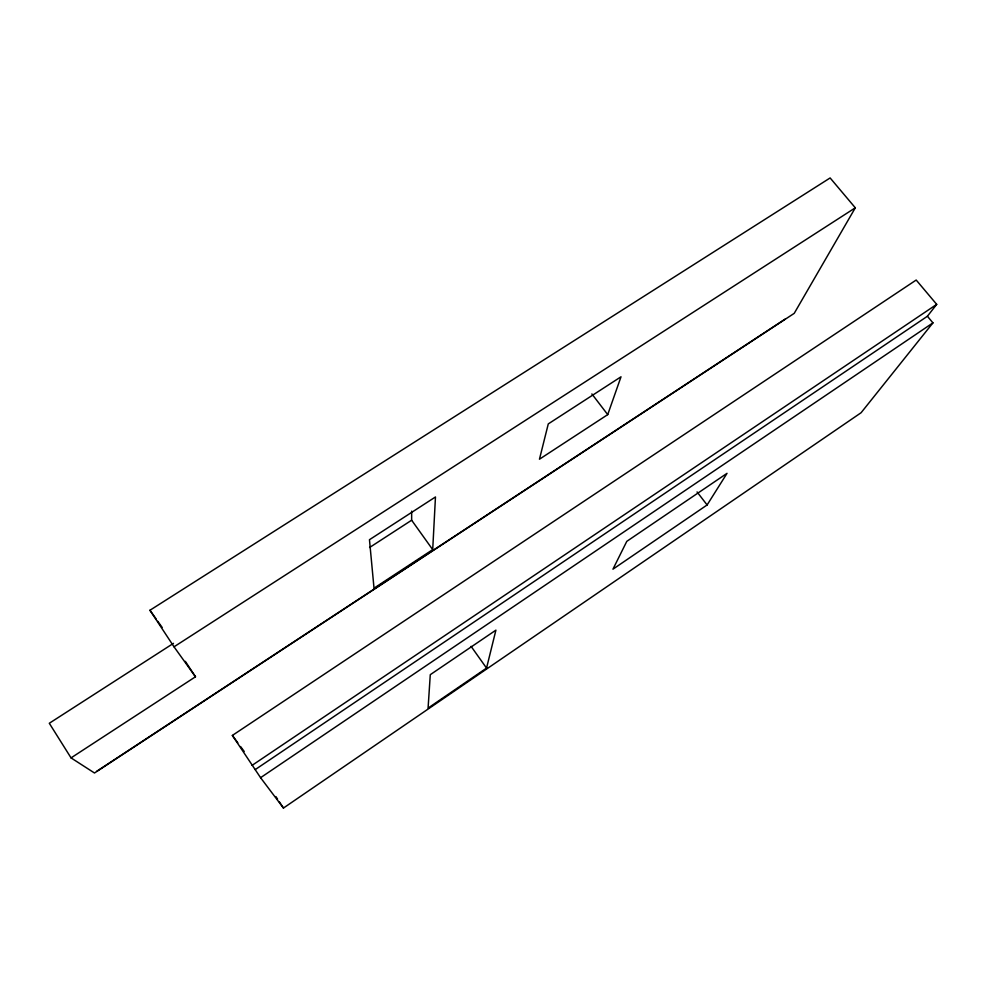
<?xml version="1.0" encoding="UTF-8"?>
<svg xmlns="http://www.w3.org/2000/svg" width="986" height="986" viewBox="0 0 986 986"><rect width="100%" height="100%" fill="white"/><g stroke="black" fill="none" stroke-linecap="round" stroke-linejoin="round"><path stroke-width="1.48" d="M432.706 549.633L435.467 496.969L369.467 539.712L374.014 588.186L432.706 549.633L411.643 520.214L411.667 511.142M486.542 668.101L495.909 630.153L430.278 674.683L428.084 708.096L486.542 668.101L471.086 646.36M607.721 414.625L621.007 376.8L548.278 423.906L539.465 459.205L607.721 414.625L591.871 393.932M71.041 757.889L195.487 676.778L174.017 646.816L149.946 610.26L830.126 177.948L855.306 207.812L794.223 313.351L94.496 772.999L71.041 757.889L49.3 723.268L173.474 643.34M707.11 504.968L727.027 473.329L626.788 541.351L612.947 569.181L707.11 504.968L697.065 491.94M927.395 316.26L936.7 304.366L916.191 280.036L232.363 735.433L260.575 777.695L283.45 808.052L861.098 412.727L932.941 322.866L927.395 316.26L255.238 769.598M260.575 777.695L932.941 322.866M252.071 765.37L936.7 304.366M96.64 771.348L785.066 319.144M369.602 547.501L411.643 520.214M174.017 646.816L855.306 207.812M232.363 735.433L237.823 742.828M240.559 746.525L244.195 751.455M149.946 610.26L156.047 618.838M157.785 621.291L162.135 627.416M275.87 796.552L277.559 799.116M279.235 801.667L283.45 808.052M185.331 661.347L195.487 676.778"/></g></svg>
